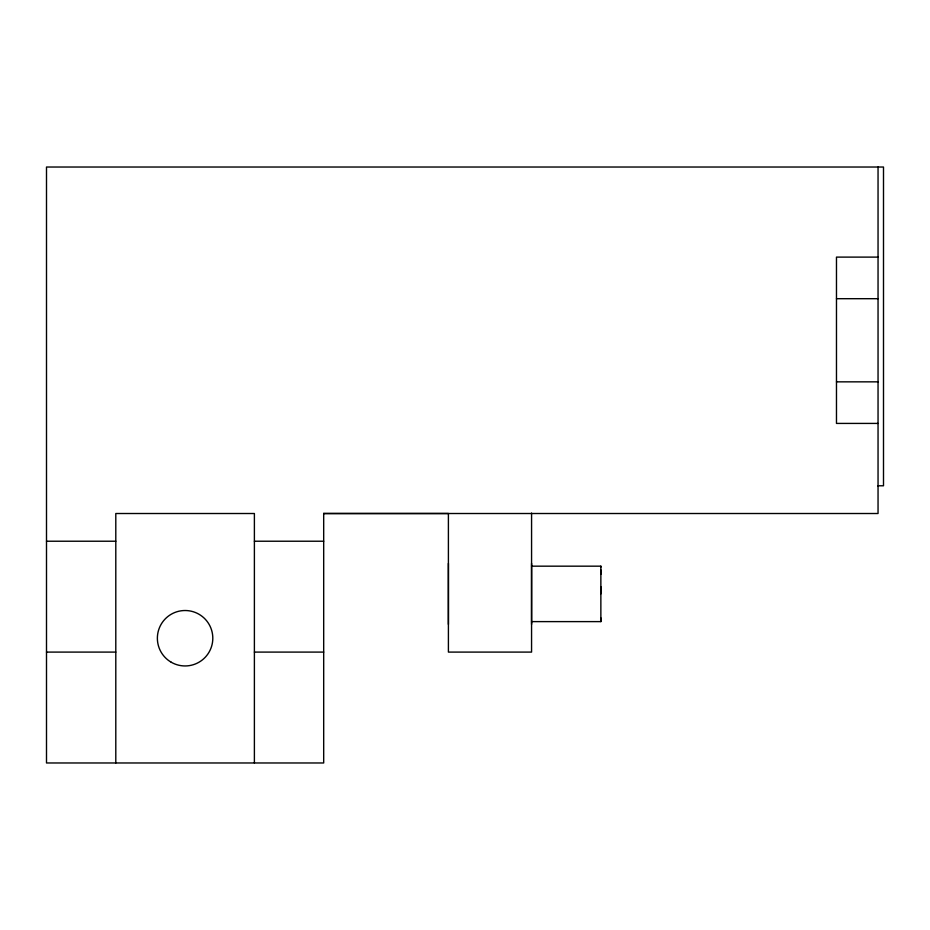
<?xml version="1.0" encoding="UTF-8"?>
<svg xmlns="http://www.w3.org/2000/svg" width="930" height="930" viewBox="0 0 930 930"><rect width="100%" height="100%" fill="white"/><g stroke="black" fill="none" stroke-linecap="round" stroke-linejoin="round"><path stroke-width="1.4" d="M448.411 624.379L448.411 563.394M531.565 624.379L531.576 563.406M531.565 621.612L600.861 621.612L600.861 566.172L531.576 566.172M878.048 257.11L836.477 257.11L836.477 423.417L878.048 423.417M836.477 298.693L878.048 298.693M836.477 381.846L878.048 381.846M877.711 485.786L883.5 485.786L883.5 167.028L46.5 167.028L46.5 762.972L323.687 762.972L323.687 513.36M46.5 541.225L115.797 541.225M254.39 541.225L323.687 541.225M46.5 652.093L115.797 652.093M254.39 652.093L323.687 652.093M878.048 167.028L878.048 513.511L323.687 513.511L448.4 513.5L448.411 652.093L531.565 652.093L531.576 513.058M600.861 566.172L600.861 567.114M600.861 569.881L600.861 574.287M600.861 586.714L600.861 593.886M600.861 617.892L600.861 621.612M254.39 762.972L254.39 513.511L115.797 513.511L115.797 762.972M171.236 662.241A27.714 27.714 0 0 0 212.807 638.236A27.714 27.714 0 0 0 171.236 614.23A27.714 27.714 0 0 0 171.236 662.241"/></g></svg>
